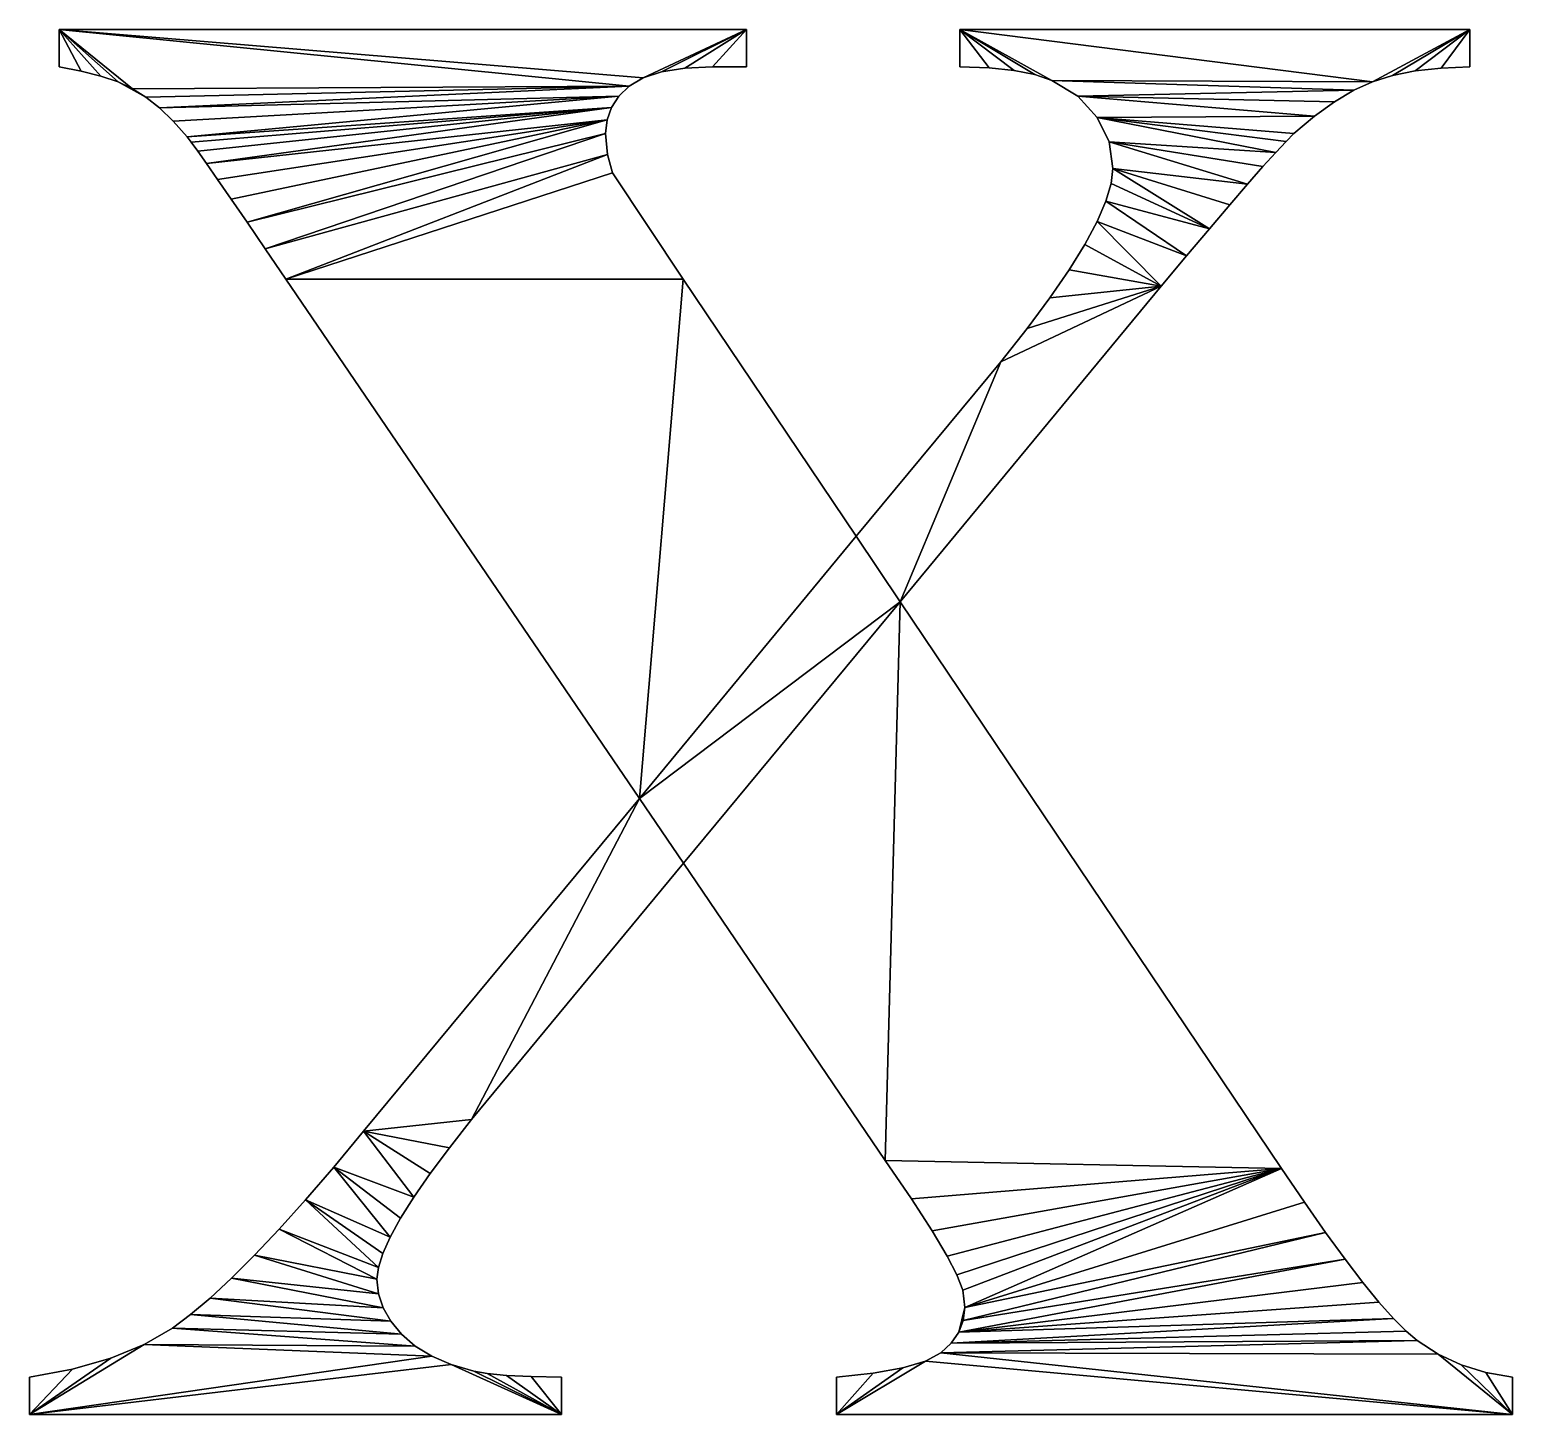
# Model space of a CAD drawing. Header units: metres. Extents: x 0.01 to 1.009, y 0 to 0.933.
import ezdxf

# ---------------------------------------------------------------- set-up
doc = ezdxf.new("R2010")
doc.units = ezdxf.units.M

msp = doc.modelspace()

# ---------------------------------------------------------------- meshes
at = {"layer": 'Armanisoft_0', "linetype": 'CONTINUOUS'}
mesh = msp.add_polyface(dxfattribs=at)
corners = [(0.069431, 0.897682), (0.079231, 0.893165), (0.08824, 0.887536), (0.029819, 0.932927), (0.05793, 0.901622), (0.044726, 0.904986), (0.029819, 0.907774), (0.470059, 0.907774), (0.492776, 0.932927), (0.492776, 0.907774), (0.451325, 0.906973), (0.435693, 0.904568), (0.423162, 0.900561), (0.413733, 0.89495), (0.097373, 0.880259), (0.406839, 0.888138), (0.10663, 0.871334), (0.401915, 0.880527), (0.11601, 0.86076), (0.069431, 0.897682, 0.229421), (0.08824, 0.887536, 0.229421), (0.079231, 0.893165, 0.229421), (0.029819, 0.932927, 0.229421), (0.05793, 0.901622, 0.229421), (0.044726, 0.904986, 0.229421), (0.029819, 0.907774, 0.229421), (0.470059, 0.907774, 0.229421), (0.492776, 0.907774, 0.229421), (0.492776, 0.932927, 0.229421), (0.451325, 0.906973, 0.229421), (0.435693, 0.904568, 0.229421), (0.423162, 0.900561, 0.229421), (0.413733, 0.89495, 0.229421), (0.097373, 0.880259, 0.229421), (0.406839, 0.888138, 0.229421), (0.10663, 0.871334, 0.229421), (0.11601, 0.86076, 0.229421), (0.401915, 0.880527, 0.229421), (0.097373, 0.880259), (0.10663, 0.871334), (0.10663, 0.871334, 0.229421), (0.097373, 0.880259, 0.229421), (0.08824, 0.887536), (0.08824, 0.887536, 0.229421), (0.079231, 0.893165), (0.079231, 0.893165, 0.229421), (0.069431, 0.897682), (0.069431, 0.897682, 0.229421), (0.05793, 0.901622), (0.05793, 0.901622, 0.229421), (0.044726, 0.904986), (0.044726, 0.904986, 0.229421), (0.029819, 0.907774), (0.029819, 0.907774, 0.229421), (0.029819, 0.932927), (0.029819, 0.932927, 0.229421), (0.492776, 0.932927), (0.492776, 0.932927, 0.229421), (0.470059, 0.907774), (0.492776, 0.907774), (0.492776, 0.907774, 0.229421), (0.470059, 0.907774, 0.229421), (0.451325, 0.906973), (0.451325, 0.906973, 0.229421), (0.435693, 0.904568), (0.435693, 0.904568, 0.229421), (0.423162, 0.900561), (0.423162, 0.900561, 0.229421), (0.413733, 0.89495), (0.413733, 0.89495, 0.229421), (0.406839, 0.888138), (0.406839, 0.888138, 0.229421), (0.401915, 0.880527), (0.401915, 0.880527, 0.229421), (0.39896, 0.872116), (0.39896, 0.872116, 0.229421)]
mesh.append_faces([[corners[k] for k in face] for face in [(0, 1, 2), (3, 1, 0), (3, 0, 4), (3, 4, 5), (3, 5, 6), (7, 8, 9), (10, 8, 7), (11, 8, 10), (12, 3, 8), (12, 8, 11), (13, 14, 2), (13, 2, 1), (13, 1, 3), (13, 3, 12), (15, 16, 14), (15, 14, 13), (17, 18, 15), (19, 20, 21), (22, 19, 21), (22, 23, 19), (22, 24, 23), (22, 25, 24), (26, 27, 28), (29, 26, 28), (30, 29, 28), (31, 28, 22), (31, 30, 28), (32, 20, 33), (32, 21, 20), (32, 22, 21), (32, 31, 22), (34, 35, 36), (34, 33, 35), (34, 32, 33), (37, 34, 36), (38, 39, 40, 41), (42, 38, 41, 43), (44, 42, 43, 45), (46, 44, 45, 47), (48, 46, 47, 49), (50, 48, 49, 51), (52, 50, 51, 53), (54, 52, 53, 55), (56, 54, 55, 57), (58, 59, 60, 61), (62, 58, 61, 63), (64, 62, 63, 65), (66, 64, 65, 67), (68, 66, 67, 69), (70, 68, 69, 71), (72, 70, 71, 73), (74, 72, 73, 75)]])
mesh = msp.add_polyface(dxfattribs=at)
corners = [(0.636675, 0.932927), (0.698538, 0.898753), (0.687205, 0.9027), (0.673117, 0.905519), (0.656273, 0.907211), (0.636675, 0.907774), (0.914706, 0.897883), (0.902105, 0.892096), (0.716137, 0.888011), (0.849475, 0.85022), (0.737115, 0.857274), (0.729115, 0.873827), (0.830498, 0.828861), (0.739782, 0.839427), (0.804793, 0.798803), (0.735056, 0.817315), (0.7386, 0.829242), (0.789418, 0.780513), (0.729149, 0.803645), (0.772361, 0.760049), (0.664169, 0.709161), (0.68189, 0.731543), (0.697249, 0.752182), (0.710245, 0.771079), (0.720879, 0.788233), (0.636675, 0.932927, 0.229421), (0.687205, 0.9027, 0.229421), (0.698538, 0.898753, 0.229421), (0.673117, 0.905519, 0.229421), (0.656273, 0.907211, 0.229421), (0.636675, 0.907774, 0.229421), (0.914706, 0.897883, 0.229421), (0.902105, 0.892096, 0.229421), (0.716137, 0.888011, 0.229421), (0.849475, 0.85022, 0.229421), (0.729115, 0.873827, 0.229421), (0.737115, 0.857274, 0.229421), (0.830498, 0.828861, 0.229421), (0.739782, 0.839427, 0.229421), (0.804793, 0.798803, 0.229421), (0.7386, 0.829242, 0.229421), (0.735056, 0.817315, 0.229421), (0.789418, 0.780513, 0.229421), (0.729149, 0.803645, 0.229421), (0.772361, 0.760049, 0.229421), (0.68189, 0.731543, 0.229421), (0.664169, 0.709161, 0.229421), (0.697249, 0.752182, 0.229421), (0.710245, 0.771079, 0.229421), (0.720879, 0.788233, 0.229421), (0.492776, 0.907774), (0.492776, 0.932927), (0.492776, 0.932927, 0.229421), (0.492776, 0.907774, 0.229421), (0.68189, 0.731543), (0.664169, 0.709161), (0.664169, 0.709161, 0.229421), (0.68189, 0.731543, 0.229421), (0.697249, 0.752182), (0.697249, 0.752182, 0.229421), (0.710245, 0.771079), (0.710245, 0.771079, 0.229421), (0.720879, 0.788233), (0.720879, 0.788233, 0.229421), (0.729149, 0.803645), (0.729149, 0.803645, 0.229421), (0.735056, 0.817315), (0.735056, 0.817315, 0.229421), (0.7386, 0.829242), (0.7386, 0.829242, 0.229421), (0.739782, 0.839427), (0.739782, 0.839427, 0.229421), (0.737115, 0.857274), (0.737115, 0.857274, 0.229421), (0.729115, 0.873827), (0.729115, 0.873827, 0.229421), (0.716137, 0.888011), (0.716137, 0.888011, 0.229421), (0.698538, 0.898753), (0.698538, 0.898753, 0.229421), (0.687205, 0.9027), (0.687205, 0.9027, 0.229421), (0.673117, 0.905519), (0.673117, 0.905519, 0.229421), (0.656273, 0.907211), (0.656273, 0.907211, 0.229421), (0.636675, 0.907774), (0.636675, 0.907774, 0.229421), (0.636675, 0.932927), (0.636675, 0.932927, 0.229421)]
mesh.append_faces([[corners[k] for k in face] for face in [(0, 1, 2), (0, 2, 3), (0, 3, 4), (0, 4, 5), (6, 1, 0), (7, 8, 1), (9, 10, 11), (12, 13, 10), (14, 15, 16), (14, 16, 13), (17, 18, 15), (19, 20, 21), (19, 21, 22), (19, 22, 23), (19, 23, 24), (19, 24, 18), (19, 18, 17), (25, 26, 27), (25, 28, 26), (25, 29, 28), (25, 30, 29), (31, 25, 27), (32, 27, 33), (34, 35, 36), (37, 36, 38), (39, 40, 41), (39, 38, 40), (42, 41, 43), (44, 45, 46), (44, 47, 45), (44, 48, 47), (44, 49, 48), (44, 43, 49), (44, 42, 43), (50, 51, 52, 53), (54, 55, 56, 57), (58, 54, 57, 59), (60, 58, 59, 61), (62, 60, 61, 63), (64, 62, 63, 65), (66, 64, 65, 67), (68, 66, 67, 69), (70, 68, 69, 71), (72, 70, 71, 73), (74, 72, 73, 75), (76, 74, 75, 77), (78, 76, 77, 79), (80, 78, 79, 81), (82, 80, 81, 83), (84, 82, 83, 85), (86, 84, 85, 87), (88, 86, 87, 89)]])
mesh = msp.add_polyface(dxfattribs=at)
corners = [(0.960874, 0.907046), (0.980269, 0.932927), (0.980269, 0.907774), (0.943482, 0.905155), (0.928093, 0.9021), (0.914706, 0.897883), (0.636675, 0.932927), (0.902105, 0.892096), (0.698538, 0.898753), (0.889075, 0.884334), (0.716137, 0.888011), (0.875615, 0.874596), (0.729115, 0.873827), (0.861725, 0.862883), (0.856441, 0.857639), (0.849475, 0.85022), (0.840828, 0.840628), (0.737115, 0.857274), (0.830498, 0.828861), (0.818487, 0.814919), (0.739782, 0.839427), (0.804793, 0.798803), (0.789418, 0.780513), (0.735056, 0.817315), (0.960874, 0.907046, 0.229421), (0.980269, 0.907774, 0.229421), (0.980269, 0.932927, 0.229421), (0.943482, 0.905155, 0.229421), (0.928093, 0.9021, 0.229421), (0.914706, 0.897883, 0.229421), (0.636675, 0.932927, 0.229421), (0.902105, 0.892096, 0.229421), (0.698538, 0.898753, 0.229421), (0.889075, 0.884334, 0.229421), (0.716137, 0.888011, 0.229421), (0.875615, 0.874596, 0.229421), (0.729115, 0.873827, 0.229421), (0.861725, 0.862883, 0.229421), (0.856441, 0.857639, 0.229421), (0.849475, 0.85022, 0.229421), (0.840828, 0.840628, 0.229421), (0.737115, 0.857274, 0.229421), (0.830498, 0.828861, 0.229421), (0.818487, 0.814919, 0.229421), (0.739782, 0.839427, 0.229421), (0.804793, 0.798803, 0.229421), (0.789418, 0.780513, 0.229421), (0.735056, 0.817315, 0.229421), (0.980269, 0.932927), (0.636675, 0.932927), (0.636675, 0.932927, 0.229421), (0.980269, 0.932927, 0.229421), (0.980269, 0.907774), (0.980269, 0.907774, 0.229421), (0.960874, 0.907046), (0.960874, 0.907046, 0.229421), (0.943482, 0.905155), (0.943482, 0.905155, 0.229421), (0.928093, 0.9021), (0.928093, 0.9021, 0.229421), (0.914706, 0.897883), (0.914706, 0.897883, 0.229421), (0.902105, 0.892096), (0.902105, 0.892096, 0.229421), (0.889075, 0.884334), (0.889075, 0.884334, 0.229421), (0.875615, 0.874596), (0.875615, 0.874596, 0.229421), (0.861725, 0.862883), (0.861725, 0.862883, 0.229421), (0.856441, 0.857639), (0.856441, 0.857639, 0.229421), (0.849475, 0.85022), (0.849475, 0.85022, 0.229421), (0.840828, 0.840628), (0.840828, 0.840628, 0.229421), (0.830498, 0.828861), (0.830498, 0.828861, 0.229421), (0.818487, 0.814919), (0.818487, 0.814919, 0.229421), (0.804793, 0.798803), (0.804793, 0.798803, 0.229421), (0.789418, 0.780513), (0.789418, 0.780513, 0.229421), (0.772361, 0.760049), (0.772361, 0.760049, 0.229421)]
mesh.append_faces([[corners[k] for k in face] for face in [(0, 1, 2), (3, 1, 0), (4, 1, 3), (5, 6, 1), (5, 1, 4), (7, 8, 5), (9, 10, 7), (11, 12, 10), (11, 10, 9), (13, 12, 11), (14, 12, 13), (15, 12, 14), (16, 17, 15), (18, 17, 16), (19, 20, 18), (21, 20, 19), (22, 23, 21), (24, 25, 26), (27, 24, 26), (28, 27, 26), (29, 26, 30), (29, 28, 26), (31, 29, 32), (33, 31, 34), (35, 34, 36), (35, 33, 34), (37, 35, 36), (38, 37, 36), (39, 38, 36), (40, 39, 41), (42, 40, 41), (43, 42, 44), (45, 43, 44), (46, 45, 47), (48, 49, 50, 51), (52, 48, 51, 53), (54, 52, 53, 55), (56, 54, 55, 57), (58, 56, 57, 59), (60, 58, 59, 61), (62, 60, 61, 63), (64, 62, 63, 65), (66, 64, 65, 67), (68, 66, 67, 69), (70, 68, 69, 71), (72, 70, 71, 73), (74, 72, 73, 75), (76, 74, 75, 77), (78, 76, 77, 79), (80, 78, 79, 81), (82, 80, 81, 83), (84, 82, 83, 85)]])
mesh = msp.add_polyface(dxfattribs=at)
corners = [(0.420732, 0.414915), (0.596403, 0.54749), (0.450535, 0.371267), (0.307641, 0.1986), (0.234865, 0.190705), (0.406839, 0.888138), (0.11601, 0.86076), (0.10663, 0.871334), (0.401915, 0.880527), (0.12906, 0.84271), (0.123127, 0.851115), (0.118777, 0.857132), (0.39896, 0.872116), (0.156357, 0.803163), (0.145675, 0.818734), (0.136576, 0.831916), (0.397975, 0.862906), (0.168621, 0.785204), (0.399157, 0.848721), (0.182469, 0.764856), (0.402704, 0.836542), (0.450109, 0.764864), (0.566732, 0.591612), (0.420732, 0.414915, 0.229421), (0.307641, 0.1986, 0.229421), (0.450535, 0.371267, 0.229421), (0.234865, 0.190705, 0.229421), (0.401915, 0.880527, 0.229421), (0.123127, 0.851115, 0.229421), (0.12906, 0.84271, 0.229421), (0.118777, 0.857132, 0.229421), (0.11601, 0.86076, 0.229421), (0.39896, 0.872116, 0.229421), (0.145675, 0.818734, 0.229421), (0.156357, 0.803163, 0.229421), (0.136576, 0.831916, 0.229421), (0.397975, 0.862906, 0.229421), (0.168621, 0.785204, 0.229421), (0.399157, 0.848721, 0.229421), (0.182469, 0.764856, 0.229421), (0.402704, 0.836542, 0.229421), (0.450109, 0.764864, 0.229421), (0.566732, 0.591612, 0.229421), (0.307641, 0.1986), (0.450535, 0.371267), (0.450535, 0.371267, 0.229421), (0.307641, 0.1986, 0.229421), (0.420732, 0.414915), (0.234865, 0.190705), (0.234865, 0.190705, 0.229421), (0.420732, 0.414915, 0.229421), (0.182469, 0.764856), (0.182469, 0.764856, 0.229421), (0.168621, 0.785204), (0.168621, 0.785204, 0.229421), (0.156357, 0.803163), (0.156357, 0.803163, 0.229421), (0.145675, 0.818734), (0.145675, 0.818734, 0.229421), (0.136576, 0.831916), (0.136576, 0.831916, 0.229421), (0.12906, 0.84271), (0.12906, 0.84271, 0.229421), (0.123127, 0.851115), (0.123127, 0.851115, 0.229421), (0.118777, 0.857132), (0.118777, 0.857132, 0.229421), (0.11601, 0.86076), (0.11601, 0.86076, 0.229421), (0.10663, 0.871334), (0.10663, 0.871334, 0.229421), (0.397975, 0.862906), (0.39896, 0.872116), (0.39896, 0.872116, 0.229421), (0.397975, 0.862906, 0.229421), (0.399157, 0.848721), (0.399157, 0.848721, 0.229421), (0.402704, 0.836542), (0.402704, 0.836542, 0.229421), (0.450109, 0.764864), (0.450109, 0.764864, 0.229421)]
mesh.append_faces([[corners[k] for k in face] for face in [(0, 1, 2), (0, 2, 3), (0, 3, 4), (5, 6, 7), (8, 9, 10), (8, 10, 11), (8, 11, 6), (12, 13, 14), (12, 14, 15), (12, 15, 9), (12, 9, 8), (16, 17, 13), (16, 13, 12), (18, 19, 17), (18, 17, 16), (20, 19, 18), (21, 0, 19), (21, 19, 20), (22, 0, 21), (23, 24, 25), (23, 26, 24), (27, 28, 29), (27, 30, 28), (27, 31, 30), (32, 33, 34), (32, 35, 33), (32, 29, 35), (32, 27, 29), (36, 34, 37), (36, 32, 34), (38, 37, 39), (38, 36, 37), (40, 38, 39), (41, 39, 23), (41, 40, 39), (42, 41, 23), (43, 44, 45, 46), (47, 48, 49, 50), (51, 47, 50, 52), (53, 51, 52, 54), (55, 53, 54, 56), (57, 55, 56, 58), (59, 57, 58, 60), (61, 59, 60, 62), (63, 61, 62, 64), (65, 63, 64, 66), (67, 65, 66, 68), (69, 67, 68, 70), (71, 72, 73, 74), (75, 71, 74, 76), (77, 75, 76, 78), (79, 77, 78, 80)]])
mesh = msp.add_polyface(dxfattribs=at)
corners = [(0.635856, 0.055276), (0.896182, 0.104512), (0.908166, 0.088857), (0.638868, 0.063232), (0.88305, 0.122509), (0.639872, 0.071904), (0.853341, 0.165529), (0.868769, 0.142848), (0.638534, 0.08359), (0.634521, 0.093976), (0.628148, 0.106541), (0.618006, 0.123586), (0.604093, 0.14511), (0.586409, 0.171114), (0.596403, 0.54749), (0.450535, 0.371267), (0.566732, 0.591612), (0.420732, 0.414915), (0.664169, 0.709161), (0.772361, 0.760049), (0.635856, 0.055276, 0.229421), (0.908166, 0.088857, 0.229421), (0.896182, 0.104512, 0.229421), (0.919002, 0.075544, 0.229421), (0.638868, 0.063232, 0.229421), (0.88305, 0.122509, 0.229421), (0.639872, 0.071904, 0.229421), (0.868769, 0.142848, 0.229421), (0.853341, 0.165529, 0.229421), (0.638534, 0.08359, 0.229421), (0.634521, 0.093976, 0.229421), (0.628148, 0.106541, 0.229421), (0.618006, 0.123586, 0.229421), (0.604093, 0.14511, 0.229421), (0.586409, 0.171114, 0.229421), (0.596403, 0.54749, 0.229421), (0.450535, 0.371267, 0.229421), (0.420732, 0.414915, 0.229421), (0.566732, 0.591612, 0.229421), (0.664169, 0.709161, 0.229421), (0.772361, 0.760049, 0.229421), (0.853341, 0.165529), (0.596403, 0.54749), (0.596403, 0.54749, 0.229421), (0.853341, 0.165529, 0.229421), (0.868769, 0.142848), (0.868769, 0.142848, 0.229421), (0.88305, 0.122509), (0.88305, 0.122509, 0.229421), (0.896182, 0.104512), (0.896182, 0.104512, 0.229421), (0.908166, 0.088857), (0.908166, 0.088857, 0.229421), (0.919002, 0.075544), (0.919002, 0.075544, 0.229421), (0.638534, 0.08359), (0.639872, 0.071904), (0.639872, 0.071904, 0.229421), (0.638534, 0.08359, 0.229421), (0.634521, 0.093976), (0.634521, 0.093976, 0.229421), (0.628148, 0.106541), (0.628148, 0.106541, 0.229421), (0.618006, 0.123586), (0.618006, 0.123586, 0.229421), (0.604093, 0.14511), (0.604093, 0.14511, 0.229421), (0.586409, 0.171114), (0.586409, 0.171114, 0.229421), (0.450535, 0.371267), (0.450535, 0.371267, 0.229421), (0.566732, 0.591612), (0.450109, 0.764864), (0.450109, 0.764864, 0.229421), (0.566732, 0.591612, 0.229421), (0.664169, 0.709161), (0.664169, 0.709161, 0.229421), (0.772361, 0.760049), (0.772361, 0.760049, 0.229421)]
mesh.append_faces([[corners[k] for k in face] for face in [(0, 1, 2), (3, 4, 1), (3, 1, 0), (5, 6, 7), (5, 7, 4), (5, 4, 3), (8, 6, 5), (9, 6, 8), (10, 6, 9), (11, 6, 10), (12, 6, 11), (13, 14, 6), (13, 6, 12), (15, 14, 13), (16, 14, 17), (18, 14, 16), (19, 14, 18), (20, 21, 22), (20, 23, 21), (24, 22, 25), (24, 20, 22), (26, 27, 28), (26, 25, 27), (26, 24, 25), (29, 26, 28), (30, 29, 28), (31, 30, 28), (32, 31, 28), (33, 32, 28), (34, 28, 35), (34, 33, 28), (36, 34, 35), (37, 36, 35), (38, 37, 35), (39, 38, 35), (40, 39, 35), (41, 42, 43, 44), (45, 41, 44, 46), (47, 45, 46, 48), (49, 47, 48, 50), (51, 49, 50, 52), (53, 51, 52, 54), (55, 56, 57, 58), (59, 55, 58, 60), (61, 59, 60, 62), (63, 61, 62, 64), (65, 63, 64, 66), (67, 65, 66, 68), (69, 67, 68, 70), (71, 72, 73, 74), (75, 71, 74, 76), (42, 77, 78, 43)]])
mesh = msp.add_polyface(dxfattribs=at)
corners = [(0.368343, 0), (0.293941, 0.033574), (0.309071, 0.029174), (0.318198, 0.027415), (0.331119, 0.026158), (0.347834, 0.025404), (0.368343, 0.025152), (0.009909, 0), (0.177974, 0.124828), (0.244898, 0.098957), (0.243902, 0.091099), (0.195788, 0.144632), (0.252866, 0.119454), (0.247886, 0.108408), (0.214752, 0.166591), (0.2688, 0.146329), (0.259837, 0.132095), (0.234865, 0.190705), (0.307641, 0.1986), (0.292702, 0.179582), (0.279755, 0.162159), (0.368343, 0, 0.229421), (0.309071, 0.029174, 0.229421), (0.293941, 0.033574, 0.229421), (0.318198, 0.027415, 0.229421), (0.331119, 0.026158, 0.229421), (0.347834, 0.025404, 0.229421), (0.368343, 0.025152, 0.229421), (0.009909, 0, 0.229421), (0.177974, 0.124828, 0.229421), (0.243902, 0.091099, 0.229421), (0.244898, 0.098957, 0.229421), (0.195788, 0.144632, 0.229421), (0.247886, 0.108408, 0.229421), (0.252866, 0.119454, 0.229421), (0.214752, 0.166591, 0.229421), (0.259837, 0.132095, 0.229421), (0.2688, 0.146329, 0.229421), (0.234865, 0.190705, 0.229421), (0.292702, 0.179582, 0.229421), (0.307641, 0.1986, 0.229421), (0.279755, 0.162159, 0.229421), (0.292702, 0.179582), (0.307641, 0.1986), (0.307641, 0.1986, 0.229421), (0.292702, 0.179582, 0.229421), (0.279755, 0.162159), (0.279755, 0.162159, 0.229421), (0.2688, 0.146329), (0.2688, 0.146329, 0.229421), (0.259837, 0.132095), (0.259837, 0.132095, 0.229421), (0.252866, 0.119454), (0.252866, 0.119454, 0.229421), (0.247886, 0.108408), (0.247886, 0.108408, 0.229421), (0.244898, 0.098957), (0.244898, 0.098957, 0.229421), (0.243902, 0.091099), (0.243902, 0.091099, 0.229421), (0.244932, 0.081306), (0.244932, 0.081306, 0.229421), (0.24802, 0.071854), (0.24802, 0.071854, 0.229421), (0.253166, 0.062743), (0.253166, 0.062743, 0.229421), (0.260372, 0.053973), (0.260372, 0.053973, 0.229421), (0.269591, 0.045973), (0.269591, 0.045973, 0.229421), (0.280781, 0.039173), (0.280781, 0.039173, 0.229421), (0.293941, 0.033574), (0.293941, 0.033574, 0.229421), (0.309071, 0.029174), (0.309071, 0.029174, 0.229421), (0.318198, 0.027415), (0.318198, 0.027415, 0.229421), (0.331119, 0.026158), (0.331119, 0.026158, 0.229421), (0.347834, 0.025404), (0.347834, 0.025404, 0.229421), (0.368343, 0.025152), (0.368343, 0.025152, 0.229421), (0.368343, 0), (0.368343, 0, 0.229421), (0.234865, 0.190705), (0.214752, 0.166591), (0.214752, 0.166591, 0.229421), (0.234865, 0.190705, 0.229421)]
mesh.append_faces([[corners[k] for k in face] for face in [(0, 1, 2), (0, 2, 3), (0, 3, 4), (0, 4, 5), (0, 5, 6), (7, 1, 0), (8, 9, 10), (11, 12, 13), (11, 13, 9), (14, 15, 16), (14, 16, 12), (17, 18, 19), (17, 19, 20), (17, 20, 15), (17, 15, 14), (21, 22, 23), (21, 24, 22), (21, 25, 24), (21, 26, 25), (21, 27, 26), (28, 21, 23), (29, 30, 31), (32, 33, 34), (32, 31, 33), (35, 36, 37), (35, 34, 36), (38, 39, 40), (38, 41, 39), (38, 37, 41), (38, 35, 37), (42, 43, 44, 45), (46, 42, 45, 47), (48, 46, 47, 49), (50, 48, 49, 51), (52, 50, 51, 53), (54, 52, 53, 55), (56, 54, 55, 57), (58, 56, 57, 59), (60, 58, 59, 61), (62, 60, 61, 63), (64, 62, 63, 65), (66, 64, 65, 67), (68, 66, 67, 69), (70, 68, 69, 71), (72, 70, 71, 73), (74, 72, 73, 75), (76, 74, 75, 77), (78, 76, 77, 79), (80, 78, 79, 81), (82, 80, 81, 83), (84, 82, 83, 85), (86, 87, 88, 89)]])
mesh = msp.add_polyface(dxfattribs=at)
corners = [(0.009909, 0), (0.280781, 0.039173), (0.293941, 0.033574), (0.038853, 0.030498), (0.009909, 0.025152), (0.06454, 0.037776), (0.086969, 0.046987), (0.269591, 0.045973), (0.10614, 0.05813), (0.260372, 0.053973), (0.118208, 0.06716), (0.253166, 0.062743), (0.131426, 0.078344), (0.24802, 0.071854), (0.145792, 0.091684), (0.244932, 0.081306), (0.161308, 0.107178), (0.243902, 0.091099), (0.177974, 0.124828), (0.195788, 0.144632), (0.244898, 0.098957), (0.214752, 0.166591), (0.252866, 0.119454), (0.009909, 0, 0.229421), (0.293941, 0.033574, 0.229421), (0.280781, 0.039173, 0.229421), (0.038853, 0.030498, 0.229421), (0.009909, 0.025152, 0.229421), (0.06454, 0.037776, 0.229421), (0.086969, 0.046987, 0.229421), (0.269591, 0.045973, 0.229421), (0.10614, 0.05813, 0.229421), (0.260372, 0.053973, 0.229421), (0.118208, 0.06716, 0.229421), (0.253166, 0.062743, 0.229421), (0.131426, 0.078344, 0.229421), (0.24802, 0.071854, 0.229421), (0.145792, 0.091684, 0.229421), (0.244932, 0.081306, 0.229421), (0.161308, 0.107178, 0.229421), (0.243902, 0.091099, 0.229421), (0.177974, 0.124828, 0.229421), (0.195788, 0.144632, 0.229421), (0.244898, 0.098957, 0.229421), (0.214752, 0.166591, 0.229421), (0.252866, 0.119454, 0.229421), (0.009909, 0), (0.368343, 0), (0.368343, 0, 0.229421), (0.009909, 0, 0.229421), (0.009909, 0.025152), (0.009909, 0.025152, 0.229421), (0.038853, 0.030498), (0.038853, 0.030498, 0.229421), (0.06454, 0.037776), (0.06454, 0.037776, 0.229421), (0.086969, 0.046987), (0.086969, 0.046987, 0.229421), (0.10614, 0.05813), (0.10614, 0.05813, 0.229421), (0.118208, 0.06716), (0.118208, 0.06716, 0.229421), (0.131426, 0.078344), (0.131426, 0.078344, 0.229421), (0.145792, 0.091684), (0.145792, 0.091684, 0.229421), (0.161308, 0.107178), (0.161308, 0.107178, 0.229421), (0.177974, 0.124828), (0.177974, 0.124828, 0.229421), (0.195788, 0.144632), (0.195788, 0.144632, 0.229421), (0.214752, 0.166591), (0.214752, 0.166591, 0.229421)]
mesh.append_faces([[corners[k] for k in face] for face in [(0, 1, 2), (3, 0, 4), (5, 0, 3), (6, 7, 1), (6, 1, 0), (6, 0, 5), (8, 9, 7), (8, 7, 6), (10, 11, 9), (10, 9, 8), (12, 13, 11), (12, 11, 10), (14, 15, 13), (14, 13, 12), (16, 17, 15), (16, 15, 14), (18, 17, 16), (19, 20, 18), (21, 22, 19), (23, 24, 25), (26, 27, 23), (28, 26, 23), (29, 25, 30), (29, 23, 25), (29, 28, 23), (31, 30, 32), (31, 29, 30), (33, 32, 34), (33, 31, 32), (35, 34, 36), (35, 33, 34), (37, 36, 38), (37, 35, 36), (39, 38, 40), (39, 37, 38), (41, 39, 40), (42, 41, 43), (44, 42, 45), (46, 47, 48, 49), (50, 46, 49, 51), (52, 50, 51, 53), (54, 52, 53, 55), (56, 54, 55, 57), (58, 56, 57, 59), (60, 58, 59, 61), (62, 60, 61, 63), (64, 62, 63, 65), (66, 64, 65, 67), (68, 66, 67, 69), (70, 68, 69, 71), (72, 70, 71, 73)]])
mesh = msp.add_polyface(dxfattribs=at)
corners = [(1.008852, 0), (0.958862, 0.04045), (0.974315, 0.033297), (0.990978, 0.028198), (1.008852, 0.025152), (0.578219, 0.027683), (0.553471, 0), (0.553471, 0.025152), (0.598191, 0.031253), (0.613387, 0.035862), (0.623807, 0.04151), (0.944621, 0.049656), (0.630836, 0.048035), (0.92869, 0.064573), (0.937229, 0.055943), (0.635856, 0.055276), (0.908166, 0.088857), (0.919002, 0.075544), (0.639872, 0.071904), (0.638868, 0.063232), (1.008852, 0, 0.229421), (0.974315, 0.033297, 0.229421), (0.958862, 0.04045, 0.229421), (0.990978, 0.028198, 0.229421), (1.008852, 0.025152, 0.229421), (0.578219, 0.027683, 0.229421), (0.553471, 0.025152, 0.229421), (0.553471, 0, 0.229421), (0.598191, 0.031253, 0.229421), (0.613387, 0.035862, 0.229421), (0.623807, 0.04151, 0.229421), (0.944621, 0.049656, 0.229421), (0.630836, 0.048035, 0.229421), (0.937229, 0.055943, 0.229421), (0.92869, 0.064573, 0.229421), (0.635856, 0.055276, 0.229421), (0.919002, 0.075544, 0.229421), (0.639872, 0.071904, 0.229421), (0.638868, 0.063232, 0.229421), (0.92869, 0.064573), (0.919002, 0.075544), (0.919002, 0.075544, 0.229421), (0.92869, 0.064573, 0.229421), (0.937229, 0.055943), (0.937229, 0.055943, 0.229421), (0.944621, 0.049656), (0.944621, 0.049656, 0.229421), (0.958862, 0.04045), (0.958862, 0.04045, 0.229421), (0.974315, 0.033297), (0.974315, 0.033297, 0.229421), (0.990978, 0.028198), (0.990978, 0.028198, 0.229421), (1.008852, 0.025152), (1.008852, 0.025152, 0.229421), (1.008852, 0), (1.008852, 0, 0.229421), (0.553471, 0), (0.553471, 0, 0.229421), (0.553471, 0.025152), (0.553471, 0.025152, 0.229421), (0.578219, 0.027683), (0.578219, 0.027683, 0.229421), (0.598191, 0.031253), (0.598191, 0.031253, 0.229421), (0.613387, 0.035862), (0.613387, 0.035862, 0.229421), (0.623807, 0.04151), (0.623807, 0.04151, 0.229421), (0.630836, 0.048035), (0.630836, 0.048035, 0.229421), (0.635856, 0.055276), (0.635856, 0.055276, 0.229421), (0.638868, 0.063232), (0.638868, 0.063232, 0.229421), (0.639872, 0.071904), (0.639872, 0.071904, 0.229421)]
mesh.append_faces([[corners[k] for k in face] for face in [(0, 1, 2), (0, 2, 3), (0, 3, 4), (5, 6, 7), (8, 6, 5), (9, 0, 6), (9, 6, 8), (10, 11, 1), (10, 1, 0), (10, 0, 9), (12, 13, 14), (12, 14, 11), (12, 11, 10), (15, 16, 17), (15, 17, 13), (15, 13, 12), (18, 19, 15), (20, 21, 22), (20, 23, 21), (20, 24, 23), (25, 26, 27), (28, 25, 27), (29, 27, 20), (29, 28, 27), (30, 22, 31), (30, 20, 22), (30, 29, 20), (32, 33, 34), (32, 31, 33), (32, 30, 31), (35, 34, 36), (35, 32, 34), (37, 35, 38), (39, 40, 41, 42), (43, 39, 42, 44), (45, 43, 44, 46), (47, 45, 46, 48), (49, 47, 48, 50), (51, 49, 50, 52), (53, 51, 52, 54), (55, 53, 54, 56), (57, 55, 56, 58), (59, 57, 58, 60), (61, 59, 60, 62), (63, 61, 62, 64), (65, 63, 64, 66), (67, 65, 66, 68), (69, 67, 68, 70), (71, 69, 70, 72), (73, 71, 72, 74), (75, 73, 74, 76)]])

doc.saveas('drawing.dxf')
